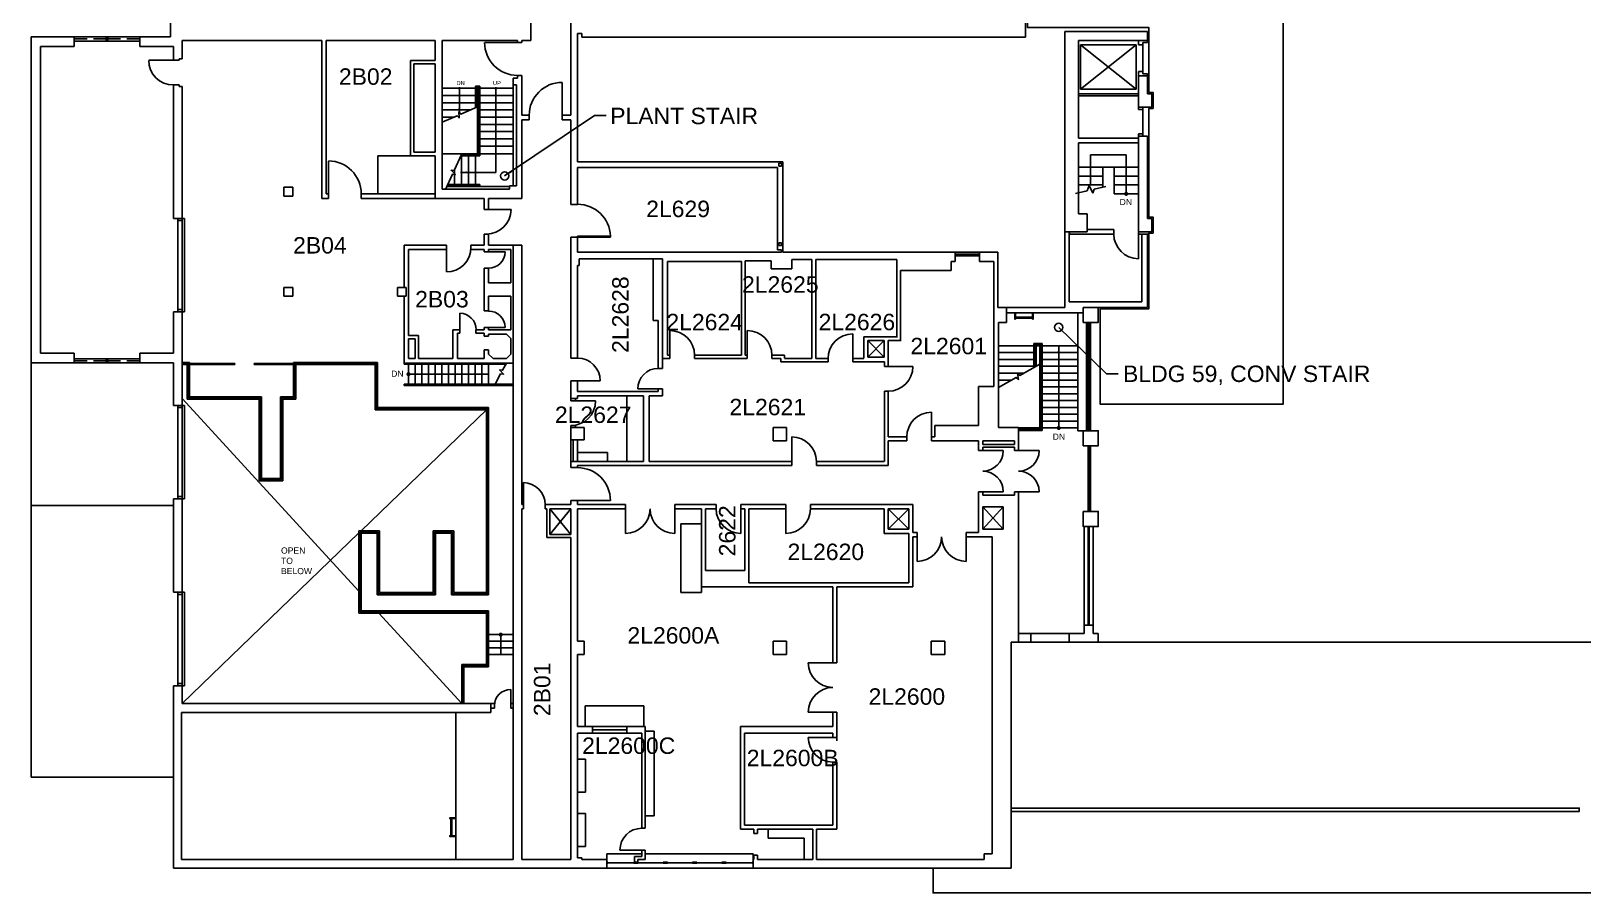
# Model space of a CAD drawing. Header units: inches. Extents: x 338 to 7662, y 1527 to 4766.
# Drawn here: x 338 to 2605, y 1527 to 2786 of the extents above; entities that cross this region are included whole.
import ezdxf

# ---------------------------------------------------------------- set-up
doc = ezdxf.new("R2010")
doc.units = ezdxf.units.IN
doc.header["$LTSCALE"] = 150
doc.header["$MEASUREMENT"] = 0
doc.linetypes.add('DASHED2', pattern=[0.375, 0.25, -0.125])
doc.layers.get('0').update_dxf_attribs({"linetype": 'CONTINUOUS'})
for name, color, linetype in [('A-ANNO-TEXT', 4, 'CONTINUOUS'), ('A-ANNO-TEXT-STAIR', 4, 'CONTINUOUS'), ('A-ANNO-TX192', 4, 'CONTINUOUS'), ('A-COLS', 5, 'CONTINUOUS'), ('A-DOOR', 2, 'CONTINUOUS'), ('A-FLOR-CASE', 3, 'CONTINUOUS'), ('A-FLOR-EVTR', 2, 'CONTINUOUS'), ('A-FLOR-HRAL', 1, 'CONTINUOUS'), ('A-FLOR-STRS', 2, 'CONTINUOUS'), ('A-GLAZ', 2, 'CONTINUOUS'), ('A-GLAZ-SILL', 1, 'CONTINUOUS'), ('A-GLAZ-VENT', 2, 'DASHED2'), ('A-ROOF-LEVL-MED', 2, 'CONTINUOUS'), ('A-ROOF-LEVL-THICK', 3, 'CONTINUOUS'), ('A-SHFT', 1, 'CONTINUOUS'), ('A-WALL-FULL', 6, 'CONTINUOUS'), ('A-WALL-PRHT', 3, 'CONTINUOUS')]:
    doc.layers.add(name, color=color, linetype=linetype)
doc.styles.add('ARIAL', font='arial.ttf')
doc.styles.get("Standard").update_dxf_attribs({"font": 'simplex'})
doc.dimstyles.new('DIM-96', dxfattribs={"dimscale": 96, "dimtxt": 0.18, "dimasz": 0.09375, "dimexe": 0.18, "dimexo": 0.0625, "dimgap": 0.09, "dimtad": 0, "dimtih": 1, "dimtoh": 1, "dimdec": 4, "dimzin": 0, "dimdsep": 46, "dimlunit": 4, "dimtxsty": 'Standard', "dimblk": 'ARCHTICK', "dimcen": 0.09, "dimadec": 0, "dimazin": 0, "dimtfac": 1, "dimtdec": 4, "dimtofl": 0, "dimtmove": 2, "dimatfit": 3, "dimfxl": 0, "dimtolj": 1, "dimtzin": 0, "dimarcsym": 0})
doc.dimstyles.new('DIM1-4', dxfattribs={"dimscale": 48, "dimtxt": 0.09375, "dimasz": 0.125, "dimexe": 0.125, "dimexo": 0.09375, "dimgap": 0, "dimtad": 1, "dimdec": 6, "dimzin": 7, "dimdsep": 46, "dimlunit": 4, "dimtxsty": 'Standard', "dimsah": 1, "dimcen": 2.25, "dimdle": 1.5, "dimadec": 0, "dimazin": 0, "dimtfac": 1, "dimtdec": 6, "dimtix": 1, "dimtofl": 0, "dimtmove": 2, "dimatfit": 3, "dimfxl": 0, "dimtolj": 1, "dimtzin": 3, "dimarcsym": 0})

# ---------------------------------------------------------------- blocks, each defined once
blk = doc.blocks.new('RDOOR', base_point=(6216, 3180))
blk.add_line((6216, 3180), (6216, 3192))
blk.add_arc((6216, 3180), 12, 90, 180)
blk = doc.blocks.new('LDOOR', base_point=(5988, 1992))
blk.add_line((5988, 1992), (5988, 2004))
blk.add_arc((5988, 1992), 12, 0, 90)
blk = doc.blocks.new('dr-36')
blk.add_line((0, 0), (0, 36.1))
blk.add_arc((-0.1, 0), 36.1, 0.0689, 89.8337)
blk = doc.blocks.new('dr-48')
blk.add_line((0, 0), (0, 48))
blk.add_arc((-0.1, 0), 48.1, 0.0423, 89.9052)
blk = doc.blocks.new('_ArchTick')
at = {"color": 0, "linetype": 'ByBlock', "const_width": 0.15}
blk.add_lwpolyline([(-0.5, -0.5), (0.5, 0.5)], dxfattribs=at)
blk = doc.blocks.new('dr-32')
blk.add_line((0, 0), (0, 32.1))
blk.add_arc((-0.1, 0), 32.1, 0.0689, 89.8337)
blk = doc.blocks.new('dr-30')
blk.add_line((0, 0), (0, 30.1))
blk.add_arc((-0.1, 0), 30.1, 0.0689, 89.8337)

msp = doc.modelspace()

# ---------------------------------------------------------------- linework, layer by layer
at = {"layer": 'A-ANNO-TEXT'}
for p, q in [((558.5, 2249.1), (816.5, 1967.5)), ((1002.8, 2232.5), (819.7, 2055.7)), ((816.5, 2052.6), (558.5, 1803.5)), ((845.6, 1935.7), (966.8, 1803.5))]:
    msp.add_line(p, q, dxfattribs=at)
for points, const_width in [([(964.4, 2702, -1), (962.4, 2702, -1)], 2), ([(1015.6, 2702, 1), (1017.6, 2702, 1)], 2), ([(1936.1, 2547.8, 1), (1939.1, 2547.8, 1)], 3), ([(887.5, 2284.5, 1), (890.5, 2284.5, 1)], 3), ([(1837.5, 2206, 1), (1840.5, 2206, 1)], 3), ([(1022.3, 1904.2, 1), (1025.3, 1904.2, 1)], 3)]:
    msp.add_lwpolyline(points, format="xyb", close=True, dxfattribs=dict(at, const_width=const_width))
msp.add_lwpolyline([(938, 2652.4), (959.9, 2661.8), (962.9, 2658.6), (962.4, 2667.4), (965.4, 2664.2), (990, 2674.9)], dxfattribs=at)
at = {"layer": 'A-ANNO-TEXT', "linetype": 'Continuous'}
msp.add_lwpolyline([(1015.8, 2270), (1023.6, 2284.9), (1028, 2284.3), (1022.1, 2290.8), (1026.4, 2290.2), (1032, 2300.7)], dxfattribs=at)
at = {"layer": 'A-COLS'}
for p, q in [((707, 2557.5), (707, 2544.5)), ((720, 2557.5), (707, 2557.5)), ((707, 2544.5), (720, 2544.5)), ((720, 2544.5), (720, 2557.5)), ((720, 2411.2), (707, 2411.2)), ((707, 2411.2), (707, 2398.2)), ((720, 2398.2), (720, 2411.2)), ((872.8, 2411.2), (872.8, 2398.2)), ((885.8, 2411.2), (872.8, 2411.2)), ((885.8, 2398.2), (885.8, 2411.2)), ((707, 2398.2), (720, 2398.2)), ((872.8, 2398.2), (885.8, 2398.2)), ((1422, 2206.5), (1441.5, 2206.5)), ((1422, 2187), (1422, 2206.5)), ((1441.5, 2206.5), (1441.5, 2187)), ((1441.5, 2187), (1422, 2187)), ((1422, 1894.5), (1422, 1875)), ((1441.5, 1894.5), (1422, 1894.5)), ((1441.5, 1875), (1441.5, 1894.5)), ((1652.8, 1894.5), (1672.5, 1894.5)), ((1652.8, 1875), (1652.8, 1894.5)), ((1672.5, 1875), (1672.5, 1894.5)), ((1422, 1875), (1441.5, 1875)), ((1652.8, 1875), (1672.5, 1875))]:
    msp.add_line(p, q, dxfattribs=at)
for points in [[(1874.8, 2382), (1896.8, 2382), (1896.8, 2360), (1874.8, 2360)], [(1874.8, 2202), (1896.8, 2202), (1896.8, 2180), (1874.8, 2180)]]:
    msp.add_lwpolyline(points, close=True, dxfattribs=at)
at = {"layer": 'A-DOOR'}
for p, q in [((1136, 2486.2), (1184, 2486.2)), ((1136, 2484.5), (1136, 2486.2)), ((1136, 2484.5), (1184, 2484.5)), ((1184, 2484.5), (1184, 2486.2)), ((1006, 2463.2), (1030, 2463.2)), ((963.8, 2349.5), (963.8, 2373.5)), ((1006, 2352.7), (1030, 2352.7)), ((1038.5, 1800.2), (1038.5, 1824.2))]:
    msp.add_line(p, q, dxfattribs=at)
msp.add_arc((1136, 2484.5), 48.1, 2.0865, 90, dxfattribs=at)
at = {"layer": 'A-DOOR', "extrusion": (0, 0, -1)}
for centre, major_axis, start_param, end_param in [((1006, 2463.2), (17, 17), 0.785398, 2.356194), ((963.8, 2349.5), (-17, 17), 0.785398, 2.356194), ((1006, 2352.7), (17, 17), 5.497787, 7.068583), ((1038.5, 1800.2), (-17, 17), 5.497787, 7.068583)]:
    msp.add_ellipse(centre, major_axis=major_axis, ratio=1, start_param=start_param, end_param=end_param, dxfattribs=at)
at = {"layer": 'A-FLOR-CASE'}
for p, q in [((1208, 2157), (1208, 2253)), ((1136, 2170), (1180, 2170)), ((1180, 2157), (1180, 2170)), ((1287, 2066), (1317, 2066)), ((1287, 1965.5), (1287, 2066)), ((1317, 1974), (1317, 1965.5)), ((1287, 1965.5), (1317, 1965.5)), ((1147.3, 1800), (1232.8, 1800)), ((1147.3, 1770), (1147.3, 1800)), ((1232.8, 1770), (1232.8, 1800)), ((1235, 1763), (1248, 1763)), ((1248, 1639.5), (1248, 1763)), ((1136, 1722.2), (1147.5, 1722.2)), ((1147.5, 1674.2), (1147.5, 1722.2)), ((1136, 1674.2), (1147.5, 1674.2)), ((1136, 1642.8), (1147.5, 1642.8)), ((1147.5, 1594.8), (1147.5, 1642.8)), ((1235, 1639.5), (1248, 1639.5)), ((1414.7, 1607), (1414.7, 1620)), ((1136, 1594.8), (1147.5, 1594.8)), ((1414.7, 1607), (1466.9, 1607)), ((1466.9, 1576), (1466.9, 1607))]:
    msp.add_line(p, q, dxfattribs=at)
at = {"layer": 'A-FLOR-EVTR'}
for p, q in [((1952.2, 2765.5), (1871, 2765.5)), ((1871, 2765.5), (1871, 2700.5)), ((1871, 2765.5), (1952.2, 2700.5)), ((1952.2, 2765.5), (1871, 2700.5)), ((1952.2, 2700.5), (1952.2, 2765.5)), ((1871, 2700.5), (1952.2, 2700.5))]:
    msp.add_line(p, q, dxfattribs=at)
at = {"layer": 'A-FLOR-HRAL'}
for p, q in [((987, 2673.6), (987, 2705)), ((987, 2705), (993, 2705)), ((988.5, 2674.2), (988.5, 2703.5)), ((988.5, 2703.5), (991.5, 2703.5)), ((991.5, 2605), (991.5, 2703.5)), ((993, 2603.5), (993, 2705)), ((965.4, 2603.5), (993, 2603.5)), ((966.1, 2605), (991.5, 2605)), ((945.7, 2560), (991.5, 2560)), ((946.4, 2561.5), (993, 2561.5)), ((991.5, 2558.5), (991.5, 2560)), ((993, 2558.5), (993, 2561.5)), ((1882, 2360), (1882, 2202)), ((1883.5, 2360), (1883.5, 2202)), ((1802.5, 2329.5), (1802.5, 2293.9)), ((1802.5, 2329.5), (1815, 2329.5)), ((1804, 2328), (1804, 2294.8)), ((1804, 2328), (1813.5, 2328)), ((1813.5, 2328), (1813.5, 2204)), ((1815, 2329.5), (1815, 2202.5)), ((635.5, 2300.2), (558.5, 2300.2)), ((565.8, 2298.5), (558.5, 2298.5)), ((565.8, 2248.2), (565.8, 2298.5)), ((567.5, 2250), (567.5, 2298.5)), ((635.5, 2298.5), (567.5, 2298.5)), ((635.5, 2298.5), (635.5, 2300.2)), ((663.5, 2298.5), (663.5, 2300.2)), ((842, 2300.2), (663.5, 2300.2)), ((722.5, 2298.5), (663.5, 2298.5)), ((722.5, 2250), (722.5, 2298.5)), ((840.3, 2298.5), (724.3, 2298.5)), ((724.3, 2248.2), (724.3, 2298.5)), ((840.3, 2298.5), (840.3, 2232.5)), ((842, 2300.2), (842, 2234.2)), ((882.5, 2300.7), (882.5, 2299)), ((882.5, 2299), (1031.1, 2299)), ((1041.8, 2270), (882.5, 2270)), ((882.5, 2270), (882.5, 2268.2)), ((882.5, 2268.2), (1041.8, 2268.2)), ((565.8, 2248.2), (670.8, 2248.2)), ((567.5, 2250), (672.5, 2250)), ((670.8, 2128.8), (670.8, 2248.2)), ((672.5, 2130.5), (672.5, 2250)), ((703.5, 2130.5), (703.5, 2250)), ((703.5, 2250), (722.5, 2250)), ((705.3, 2128.8), (705.3, 2248.2)), ((705.3, 2248.2), (724.3, 2248.2)), ((840.3, 2232.5), (1002.8, 2232.5)), ((842, 2234.2), (1004.5, 2234.2)), ((1002.8, 2232.5), (1002.8, 1965.8)), ((1004.5, 2234.2), (1004.5, 1964)), ((1813.5, 2204), (1780.3, 2204)), ((1815, 2202.5), (1780.3, 2202.5)), ((1882, 2180), (1882, 2084)), ((1883.5, 2180), (1883.5, 2084)), ((670.8, 2128.8), (705.3, 2128.8)), ((672.5, 2130.5), (703.5, 2130.5)), ((816.5, 2055.7), (846.5, 2055.7)), ((816.5, 2055.7), (816.5, 1935.7)), ((818.3, 2054), (844.8, 2054)), ((818.3, 2054), (818.3, 1937.5)), ((844.8, 2054), (844.8, 1964)), ((846.5, 2055.7), (846.5, 1965.8)), ((925, 2055.7), (925, 1965.8)), ((925, 2055.7), (955, 2055.7)), ((926.8, 2054), (926.8, 1964)), ((926.8, 2054), (953.3, 2054)), ((953.3, 2054), (953.3, 1964)), ((955, 2055.7), (955, 1965.8)), ((1882, 1918), (1882, 2062)), ((1883.5, 1918), (1883.5, 2062)), ((844.8, 1964), (926.8, 1964)), ((846.5, 1965.8), (925, 1965.8)), ((953.3, 1964), (1004.5, 1964)), ((955, 1965.8), (1002.8, 1965.8)), ((816.5, 1935.7), (1002.8, 1935.7)), ((818.3, 1937.5), (1004.5, 1937.5)), ((1002.8, 1935.7), (1002.8, 1860.5)), ((1004.5, 1937.5), (1004.5, 1858.8)), ((1854.5, 1906), (1798.5, 1906)), ((1854.5, 1893), (1798.5, 1893)), ((966.8, 1860.5), (966.8, 1803.5)), ((966.8, 1860.5), (1002.8, 1860.5)), ((968.5, 1858.8), (968.5, 1803.5)), ((968.5, 1858.8), (1004.5, 1858.8))]:
    msp.add_line(p, q, dxfattribs=at)
msp.add_lwpolyline([(1750.8, 2265.3), (1777, 2279.8), (1780.3, 2276.9), (1778.9, 2285.6), (1782.2, 2282.7), (1811.5, 2298.9)], dxfattribs=at)
at = {"layer": 'A-FLOR-STRS'}
for p, q in [((1962, 2723.2), (1962, 2768.8)), ((987, 2702), (938.3, 2702)), ((990, 2702), (988.5, 2702)), ((990, 2702), (991.5, 2702)), ((993, 2702), (1041.8, 2702)), ((987, 2691.4), (938.3, 2691.4)), ((987, 2680.9), (938.3, 2680.9)), ((990, 2691.4), (991.5, 2691.4)), ((990, 2680.9), (991.5, 2680.9)), ((993, 2691.4), (1041.8, 2691.4)), ((993, 2680.9), (1041.8, 2680.9)), ((979.5, 2670.3), (938.3, 2670.3)), ((955.2, 2659.8), (938.3, 2659.8)), ((990, 2670.3), (991.5, 2670.3)), ((990, 2659.8), (991.5, 2659.8)), ((993, 2670.3), (1041.8, 2670.3)), ((993, 2659.8), (1041.8, 2659.8)), ((1962, 2632.2), (1962, 2674.5)), ((990, 2649.2), (991.5, 2649.2)), ((990, 2638.7), (991.5, 2638.7)), ((993, 2649.2), (1041.8, 2649.2)), ((993, 2638.7), (1041.8, 2638.7)), ((990, 2628.1), (991.5, 2628.1)), ((990, 2617.6), (991.5, 2617.6)), ((993, 2628.1), (1041.8, 2628.1)), ((993, 2617.6), (1041.8, 2617.6)), ((844, 2547.8), (844, 2603.5)), ((891.8, 2603.5), (844, 2603.5)), ((966.3, 2605), (966.3, 2605.4)), ((966.3, 2561.5), (966.3, 2603.5)), ((976.5, 2605), (976.5, 2606.5)), ((976.5, 2561.5), (976.5, 2603.5)), ((986.8, 2605), (986.8, 2606.5)), ((986.8, 2561.5), (986.8, 2603.5)), ((990, 2606.5), (991.5, 2606.5)), ((993, 2606.5), (1041.8, 2606.5)), ((1955.5, 2586.8), (1867.8, 2586.8)), ((1903.5, 2586.8), (1903.5, 2557.7)), ((1919.8, 2547.8), (1919.8, 2586.8)), ((956, 2577.7), (956, 2582.7)), ((956, 2561.5), (956, 2576.3)), ((1867.8, 2573.8), (1903.5, 2573.8)), ((1919.8, 2573.8), (1955.5, 2573.8)), ((945.8, 2558.5), (945.8, 2560)), ((956, 2558.5), (956, 2560)), ((966.3, 2558.5), (966.3, 2560)), ((976.5, 2558.5), (976.5, 2560)), ((986.8, 2558.5), (986.8, 2560)), ((1863.7, 2548.3), (1880.4, 2552.3)), ((1903.5, 2560.8), (1867.8, 2560.8)), ((1880.4, 2552.3), (1883.5, 2560.1)), ((1883.5, 2560.1), (1888.7, 2548.9)), ((1888.7, 2548.9), (1890.7, 2554.7)), ((1890.7, 2554.7), (1908, 2558.7)), ((1955.5, 2560.8), (1919.8, 2560.8)), ((1919.8, 2547.8), (1955.5, 2547.8)), ((1866.8, 2374), (1866.8, 2202)), ((1802.5, 2326), (1750.8, 2326)), ((1802.5, 2316), (1750.8, 2316)), ((1806.2, 2326), (1804, 2326)), ((1806.2, 2316), (1804, 2316)), ((1811.2, 2326), (1813.5, 2326)), ((1811.2, 2316), (1813.5, 2316)), ((1815, 2326), (1866.8, 2326)), ((1815, 2316), (1866.8, 2316)), ((569, 2301.5), (558.5, 2301.5)), ((569, 2300.2), (569, 2301.5)), ((569, 2251.5), (569, 2298.5)), ((843.5, 2301.5), (721, 2301.5)), ((721, 2300.2), (721, 2301.5)), ((721, 2251.5), (721, 2298.5)), ((843.5, 2301.5), (843.5, 2235.7)), ((889, 2299), (889, 2270)), ((898.8, 2299), (898.8, 2270)), ((908.5, 2299), (908.5, 2270)), ((918.3, 2299), (918.3, 2270)), ((928, 2299), (928, 2270)), ((937.8, 2299), (937.8, 2270)), ((947.5, 2299), (947.5, 2270)), ((957.3, 2299), (957.3, 2270)), ((967, 2299), (967, 2270)), ((976.8, 2299), (976.8, 2270)), ((986.5, 2299), (986.5, 2270)), ((996.3, 2299), (996.3, 2270)), ((1006, 2299), (1006, 2270)), ((1802.5, 2306), (1750.8, 2306)), ((1802.5, 2296), (1750.8, 2296)), ((1806.2, 2306), (1804, 2306)), ((1806.2, 2296), (1804, 2296)), ((1811.2, 2306), (1813.5, 2306)), ((1811.5, 2298.9), (1811.5, 2206)), ((1811.5, 2296), (1813.5, 2296)), ((1815, 2306), (1866.8, 2306)), ((1815, 2296), (1866.8, 2296)), ((1788.2, 2286), (1750.8, 2286)), ((1770.1, 2276), (1750.8, 2276)), ((1811.5, 2286), (1813.5, 2286)), ((1811.5, 2276), (1813.5, 2276)), ((1815, 2286), (1866.8, 2286)), ((1815, 2276), (1866.8, 2276)), ((569, 2251.5), (674, 2251.5)), ((674, 2132), (674, 2251.5)), ((702, 2132), (702, 2251.5)), ((702, 2251.5), (721, 2251.5)), ((1752.1, 2266), (1750.8, 2266)), ((1811.5, 2266), (1813.5, 2266)), ((1811.5, 2256), (1813.5, 2256)), ((1811.5, 2246), (1813.5, 2246)), ((1815, 2266), (1866.8, 2266)), ((1815, 2256), (1866.8, 2256)), ((1815, 2246), (1866.8, 2246)), ((843.5, 2235.7), (1006, 2235.7)), ((1006, 2235.7), (1006, 1962.5)), ((1811.5, 2236), (1813.5, 2236)), ((1811.5, 2226), (1813.5, 2226)), ((1815, 2236), (1866.8, 2236)), ((1815, 2226), (1866.8, 2226)), ((1811.5, 2206), (1780.3, 2206)), ((1811.5, 2216), (1813.5, 2216)), ((1811.5, 2206), (1813.5, 2206)), ((1815, 2216), (1866.8, 2216)), ((1815, 2206), (1866.8, 2206)), ((1874.8, 2202), (1866.8, 2202)), ((1885.7, 2180), (1885.7, 2084)), ((674, 2132), (702, 2132)), ((819.8, 2052.5), (819.8, 1939)), ((819.8, 2052.5), (843.3, 2052.5)), ((843.3, 2052.5), (843.3, 1962.5)), ((928.3, 2052.5), (928.3, 1962.5)), ((928.3, 2052.5), (951.8, 2052.5)), ((951.8, 2052.5), (951.8, 1962.5)), ((843.3, 1962.5), (928.3, 1962.5)), ((951.8, 1962.5), (1006, 1962.5)), ((819.8, 1939), (1006, 1939)), ((1006, 1939), (1006, 1857.2)), ((1041.8, 1904.2), (1006, 1904.2)), ((1006, 1894.5), (1041.8, 1894.5)), ((1041.8, 1884.8), (1006, 1884.8)), ((1006, 1875), (1041.8, 1875)), ((970, 1857.2), (1006, 1857.2)), ((970, 1857.2), (970, 1803.5)), ((958.3, 1576), (958.3, 1790.5))]:
    msp.add_line(p, q, dxfattribs=at)
at = {"layer": 'A-FLOR-STRS', "linetype": 'Continuous'}
msp.add_lwpolyline([(966.8, 2606.5), (955.7, 2582), (951.3, 2582.3), (957.6, 2576.2), (953.2, 2576.5), (943.1, 2554.3)], dxfattribs=at)
at = {"layer": 'A-FLOR-STRS'}
for points in [[(1800.8, 2366.5), (1775.8, 2366.5), (1775.8, 2365), (1774.8, 2365), (1774.8, 2374), (1775.8, 2374), (1775.8, 2368), (1800.8, 2368), (1800.8, 2374), (1801.8, 2374), (1801.8, 2365), (1800.8, 2365)], [(952.3, 1635.5), (952.3, 1610.5), (958.3, 1610.5), (958.3, 1609.5), (949.3, 1609.5), (949.3, 1610.5), (950.8, 1610.5), (950.8, 1635.5), (949.3, 1635.5), (949.3, 1636.5), (958.3, 1636.5), (958.3, 1635.5)]]:
    msp.add_lwpolyline(points, close=True, dxfattribs=at)
at = {"layer": 'A-GLAZ'}
for p, q in [((1723.5, 2460), (1687.5, 2460)), ((1129.5, 2157), (1129.5, 2188.5)), ((1158, 1765.1), (1208, 1765.1)), ((1180.2, 1571), (1218.5, 1571)), ((1224.5, 1571), (1261.3, 1571)), ((1267.3, 1571), (1304.1, 1571)), ((1310.1, 1571), (1346.9, 1571)), ((1352.9, 1571), (1391.2, 1571))]:
    msp.add_line(p, q, dxfattribs=at)
for points in [[(1178.7, 1571.8), (1180.2, 1571.8), (1180.2, 1570.3), (1178.7, 1570.3)], [(1218.5, 1571.8), (1224.5, 1571.8), (1224.5, 1570.3), (1218.5, 1570.3)], [(1261.3, 1571.8), (1267.3, 1571.8), (1267.3, 1570.3), (1261.3, 1570.3)], [(1304.1, 1571.8), (1310.1, 1571.8), (1310.1, 1570.3), (1304.1, 1570.3)], [(1346.9, 1571.8), (1352.9, 1571.8), (1352.9, 1570.3), (1346.9, 1570.3)], [(1392.7, 1571.8), (1391.2, 1571.8), (1391.2, 1570.3), (1392.7, 1570.3)]]:
    msp.add_lwpolyline(points, close=True, dxfattribs=at)
at = {"layer": 'A-GLAZ-SILL'}
for p, q in [((496.5, 2777), (400.5, 2777)), ((496.5, 2771), (400.5, 2771)), ((552, 2508.8), (552, 2512)), ((552, 2508.8), (558.5, 2508.8)), ((552, 2378.8), (552, 2508.8)), ((558.5, 2512), (561.8, 2512)), ((558.5, 2512), (558.5, 2508.8)), ((558.5, 2508.8), (558.5, 2378.8)), ((561.8, 2375.5), (561.8, 2512)), ((1687.5, 2462.5), (1723.5, 2462.5)), ((1687.5, 2457.5), (1723.5, 2457.5)), ((552, 2378.8), (558.5, 2378.8)), ((552, 2375.5), (552, 2378.8)), ((558.5, 2378.8), (558.5, 2375.5)), ((558.5, 2375.5), (561.8, 2375.5)), ((496.5, 2307), (400.5, 2307)), ((496.5, 2301), (400.5, 2301)), ((552, 2235.7), (552, 2239)), ((552, 2105.8), (552, 2235.7)), ((552, 2235.7), (558.5, 2235.7)), ((558.5, 2239), (561.8, 2239)), ((558.5, 2235.7), (558.5, 2239)), ((558.5, 2235.7), (558.5, 2105.8)), ((561.8, 2102.5), (561.8, 2239)), ((1126.3, 2157), (1126.3, 2188.5)), ((1136, 2157), (1136, 2188.5)), ((552, 2105.8), (558.5, 2105.8)), ((552, 2105.8), (552, 2102.5)), ((558.5, 2105.8), (558.5, 2102.5)), ((558.5, 2102.5), (561.8, 2102.5)), ((552, 1962.8), (552, 1966)), ((552, 1832.8), (552, 1962.8)), ((552, 1962.8), (558.5, 1962.8)), ((558.5, 1966), (561.8, 1966)), ((558.5, 1962.8), (558.5, 1966)), ((558.5, 1962.8), (558.5, 1832.8)), ((561.8, 1829.5), (561.8, 1966)), ((552, 1832.8), (558.5, 1832.8)), ((552, 1832.8), (552, 1829.5)), ((558.5, 1832.8), (558.5, 1829.5)), ((558.5, 1829.5), (561.8, 1829.5)), ((1158, 1770), (1208, 1770)), ((1158, 1760.2), (1208, 1760.2)), ((1230, 1584), (1178.7, 1584)), ((1178.7, 1576), (1178.7, 1584)), ((1392.7, 1584), (1235, 1584)), ((1392.7, 1576), (1392.7, 1584)), ((1178.7, 1563), (1216.7, 1563)), ((1178.7, 1563), (1392.7, 1563)), ((1222.7, 1563), (1260.7, 1563)), ((1266.7, 1563), (1304.7, 1563)), ((1310.7, 1563), (1348.7, 1563)), ((1354.7, 1563), (1392.7, 1563))]:
    msp.add_line(p, q, dxfattribs=at)
for points in [[(447.5, 2776), (449.5, 2776), (449.5, 2772), (447.5, 2772), (447.5, 2776)], [(447.5, 2302), (449.5, 2302), (449.5, 2306), (447.5, 2306), (447.5, 2302)]]:
    msp.add_lwpolyline(points, dxfattribs=at)
at = {"layer": 'A-GLAZ-VENT', "ltscale": 0.5}
for p, q in [((447.5, 2774), (400.5, 2774)), ((449.5, 2774), (496.5, 2774)), ((447.5, 2304), (400.5, 2304)), ((449.5, 2304), (496.5, 2304))]:
    msp.add_line(p, q, dxfattribs=at)
at = {"layer": 'A-ROOF-LEVL-MED'}
msp.add_lwpolyline([(1769.5, 1646), (2599.5, 1646), (2599.5, 1651), (1769.5, 1651)], dxfattribs=at)
at = {"layer": 'A-ROOF-LEVL-THICK'}
for p, q in [((337.5, 2301), (337.5, 2092.7)), ((337.5, 2092.7), (545.5, 2092.7)), ((337.5, 2092.7), (337.5, 1696.2)), ((337.5, 1696.2), (545.5, 1696.2))]:
    msp.add_line(p, q, dxfattribs=at)
for points in [[(1970.7, 3017), (1970.7, 2905.5), (1793.5, 2905.5), (1793.5, 2790.5), (1970.7, 2790.5), (1970.7, 2696), (1977, 2696), (1977, 2672.5), (1970.7, 2672.5), (1970.7, 2514), (1977, 2514), (1977, 2490.5), (1970.7, 2490.5), (1970.7, 2380), (1899.8, 2380), (1899.8, 2240.5), (2166.8, 2240.5), (2166.8, 3017), (1970.7, 3017)], [(1655.5, 1563), (1655.5, 1527), (2775.5, 1527), (2775.5, 1806), (2767.5, 1806), (2767.5, 1893), (1896.8, 1893)]]:
    msp.add_lwpolyline(points, dxfattribs=at)
at = {"layer": 'A-SHFT'}
for p, q in [((1590, 2088), (1620, 2058)), ((1590, 2058), (1620, 2088)), ((1728, 2091), (1758, 2058)), ((1758, 2091), (1728, 2058))]:
    msp.add_line(p, q, dxfattribs=at)
at = {"layer": 'A-WALL-FULL'}
for p, q in [((1790.5, 2776.5), (1790.5, 3028.8)), ((541.5, 2785), (541.5, 2827.5)), ((1067.5, 2803.3), (1067.5, 2772)), ((1126.3, 2662.5), (1126.3, 2803.5)), ((337.5, 2777), (337.5, 2301)), ((400.5, 2777), (337.5, 2777)), ((400.5, 2763), (400.5, 2777)), ((541.5, 2777), (496.5, 2777)), ((496.5, 2763), (496.5, 2777)), ((541.5, 2785), (541.5, 2777)), ((558.5, 2772), (762.3, 2772)), ((558.5, 2744.8), (558.5, 2772)), ((762.3, 2772), (762.3, 2541.2)), ((768.8, 2547.8), (768.8, 2772)), ((768.8, 2772), (928, 2772)), ((928, 2772), (928, 2742.5)), ((938.3, 2772), (1048.3, 2772)), ((938.3, 2772), (938.3, 2554.5)), ((1048.3, 2768.8), (1048.3, 2772)), ((1054.8, 2768.8), (1048.3, 2768.8)), ((1054.8, 2772), (1054.8, 2768.8)), ((1054.8, 2772), (1067.5, 2772)), ((1136, 2781.8), (1142.5, 2781.8)), ((1136, 2594.5), (1136, 2781.8)), ((1142.5, 2781.8), (1142.5, 2776.5)), ((1790.5, 2776.5), (1142.5, 2776.5)), ((1968.5, 2785), (1848.2, 2785)), ((1848.2, 2492.5), (1848.2, 2785)), ((1968.5, 2772), (1867.8, 2772)), ((1867.8, 2772), (1867.8, 2629)), ((1955.5, 2765.5), (1955.5, 2772)), ((1968.5, 2768.8), (1962, 2768.8)), ((1968.5, 2768.8), (1968.5, 2785)), ((351.5, 2315), (351.5, 2763)), ((400.5, 2763), (351.5, 2763)), ((545.5, 2763), (496.5, 2763)), ((545.5, 2742.8), (545.5, 2763)), ((554, 2744.8), (558.5, 2744.8)), ((554, 2742.8), (554, 2744.8)), ((1962, 2765.5), (1955.5, 2765.5)), ((545.5, 2742.8), (554, 2742.8)), ((891.8, 2603.5), (891.8, 2742.5)), ((891.8, 2742.5), (928, 2742.5)), ((896.8, 2608.5), (896.8, 2737.5)), ((896.8, 2737.5), (928, 2737.5)), ((928, 2737.5), (928, 2608.5)), ((1962, 2726.5), (1955.5, 2726.5)), ((1955.5, 2671.2), (1955.5, 2726.5)), ((1968.5, 2723.2), (1962, 2723.2)), ((1968.5, 2694), (1968.5, 2723.2)), ((545.5, 2512), (545.5, 2706.8)), ((545.5, 2706.8), (554, 2706.8)), ((554, 2704.8), (554, 2706.8)), ((554, 2704.8), (558.5, 2704.8)), ((558.5, 2512), (558.5, 2704.8)), ((990, 2606.5), (990, 2702)), ((1041.8, 2716.8), (1048.3, 2716.8)), ((1041.8, 2706.8), (1041.8, 2716.8)), ((1041.8, 2706.8), (1046.8, 2706.8)), ((1046.8, 2559.5), (1046.8, 2706.8)), ((1048.3, 2720.8), (1048.3, 2716.8)), ((1048.3, 2720.8), (1054.8, 2720.8)), ((1054.8, 2662.5), (1054.8, 2720.8)), ((1968.5, 2720), (1955.5, 2720)), ((1955.5, 2694), (1867.8, 2694)), ((1867.8, 2690.8), (1955.5, 2690.8)), ((1975, 2694), (1968.5, 2694)), ((1975, 2674.5), (1975, 2694)), ((1054.8, 2662.5), (1065.3, 2662.5)), ((1054.8, 2541.2), (1054.8, 2656)), ((1065.3, 2656), (1054.8, 2656)), ((1065.3, 2662.5), (1065.3, 2656)), ((1113.3, 2656), (1113.3, 2662.5)), ((1113.3, 2662.5), (1126.3, 2662.5)), ((1126.3, 2656), (1113.3, 2656)), ((1126.3, 2532.5), (1126.3, 2656)), ((1955.5, 2674.5), (1975, 2674.5)), ((1955.5, 2671.2), (1962, 2671.2)), ((1955.5, 2492.5), (1955.5, 2635.5)), ((1955.5, 2635.5), (1962, 2635.5)), ((1955.5, 2632.2), (1968.5, 2632.2)), ((1968.5, 2512), (1968.5, 2632.2)), ((896.8, 2608.5), (928, 2608.5)), ((1867.8, 2629), (1955.5, 2629)), ((1955.5, 2622.5), (1867.8, 2622.5)), ((1867.8, 2622.5), (1867.8, 2518.5)), ((891.8, 2603.5), (928, 2603.5)), ((928, 2603.5), (928, 2541.2)), ((938.3, 2606.5), (990, 2606.5)), ((1436, 2594.5), (1136, 2594.5)), ((1136, 2532.5), (1136, 2586.5)), ((1136, 2586.5), (1428, 2586.5)), ((1428, 2586.5), (1428, 2466.1)), ((1430, 2592.5), (1430, 2588.5)), ((1430, 2592.5), (1434, 2592.5)), ((1430, 2588.5), (1434, 2588.5)), ((1434, 2592.5), (1434, 2588.5)), ((1436, 2462.5), (1436, 2594.5)), ((762.3, 2541.2), (772, 2541.2)), ((772, 2547.8), (768.8, 2547.8)), ((772, 2541.2), (772, 2547.8)), ((820, 2541.2), (820, 2547.8)), ((820, 2547.8), (928, 2547.8)), ((820, 2541.2), (999.5, 2541.2)), ((938.3, 2554.5), (1036.8, 2554.5)), ((999.5, 2541.2), (999.5, 2525)), ((1006, 2525), (1006, 2541.2)), ((1006, 2541.2), (1054.8, 2541.2)), ((1036.8, 2559.5), (1046.8, 2559.5)), ((1036.8, 2554.5), (1036.8, 2559.5)), ((999.5, 2525), (1006, 2525)), ((1126.3, 2532.5), (1136, 2532.5)), ((1880.8, 2518.5), (1867.8, 2518.5)), ((1880.8, 2492.5), (1880.8, 2518.5)), ((545.5, 2512), (558.5, 2512)), ((1919.5, 2495.8), (1880.8, 2495.8)), ((1919.5, 2489.2), (1919.5, 2495.8)), ((1955.5, 2489.2), (1955.5, 2495.8)), ((1975, 2512), (1968.5, 2512)), ((1975, 2492.5), (1975, 2512)), ((944.3, 2473), (882.5, 2473)), ((882.5, 2473), (882.5, 2411.2)), ((944.3, 2473), (944.3, 2466.5)), ((999.5, 2473), (980, 2473)), ((980, 2473), (980, 2466.5)), ((1006, 2489.2), (999.5, 2489.2)), ((999.5, 2489.2), (999.5, 2473)), ((1006, 2473), (1006, 2489.2)), ((1006, 2473), (1054.8, 2473)), ((1041.8, 1576), (1041.8, 2473)), ((1054.8, 2094), (1054.8, 2473)), ((1126.3, 2308), (1126.3, 2484.5)), ((1126.3, 2484.5), (1136, 2484.5)), ((1136, 2462.5), (1136, 2484.5)), ((1430, 2476.5), (1430, 2472.5)), ((1430, 2476.5), (1434, 2476.5)), ((1430, 2472.5), (1434, 2472.5)), ((1434, 2476.5), (1434, 2472.5)), ((1848.2, 2492.5), (1880.8, 2492.5)), ((1854.8, 2489.2), (1854.8, 2492.5)), ((1854.8, 2489.2), (1919.5, 2489.2)), ((1955.5, 2492.5), (1975, 2492.5)), ((1955.5, 2489.2), (1970.7, 2489.2)), ((944.3, 2466.5), (889, 2466.5)), ((889, 2466.5), (889, 2341.2)), ((980, 2466.5), (999.5, 2466.5)), ((999.5, 2463.2), (999.5, 2466.5)), ((999.5, 2463.2), (1006, 2463.2)), ((1006, 2466.5), (1006, 2463.2)), ((1006, 2466.5), (1038.5, 2466.5)), ((1038.5, 2417.8), (1038.5, 2466.5)), ((1136, 2462.5), (1434, 2462.5)), ((1260, 2452.7), (1138.3, 2452.7)), ((1138.3, 2443), (1138.3, 2452.7)), ((1246.3, 2363.1), (1246.3, 2452.7)), ((1260, 2293), (1260, 2452.7)), ((1267.5, 2449.2), (1267.5, 2312.2)), ((1375.5, 2449.2), (1267.5, 2449.2)), ((1375.5, 2312.2), (1375.5, 2449.2)), ((1381, 2450.2), (1381, 2312.2)), ((1381, 2450.2), (1418.8, 2450.2)), ((1418.8, 2450.2), (1418.8, 2438.2)), ((1428, 2466.1), (1434, 2466.1)), ((1434, 2462.5), (1434, 2466.1)), ((1436, 2462.5), (1687.5, 2462.5)), ((1449.3, 2438.2), (1449.3, 2452.2)), ((1449.3, 2452.2), (1478.5, 2452.2)), ((1478.5, 2452.2), (1478.5, 2307.2)), ((1602.5, 2452.2), (1484, 2452.2)), ((1484, 2452.2), (1484, 2307.2)), ((1602.5, 2338.2), (1602.5, 2452.2)), ((1682, 2436), (1682, 2449)), ((1682, 2449), (1687.5, 2449)), ((1687.5, 2449), (1687.5, 2462.5)), ((1723.5, 2449), (1723.5, 2462.5)), ((1723.5, 2462.5), (1750.2, 2462.5)), ((1723.5, 2449), (1744.2, 2449)), ((1744.2, 2266.5), (1744.2, 2449)), ((1750.2, 2382), (1750.2, 2462.5)), ((999.5, 2439.2), (1006, 2439.2)), ((999.5, 2376.8), (999.5, 2439.2)), ((1006, 2439.2), (1006, 2417.8)), ((1138.3, 2443), (1136, 2443)), ((1136, 2307), (1136, 2443)), ((1418.8, 2438.2), (1449.3, 2438.2)), ((1608, 2332.7), (1608, 2436)), ((1608, 2436), (1682, 2436)), ((1006, 2417.8), (1038.5, 2417.8)), ((882.5, 2300.7), (882.5, 2398.2)), ((1038.5, 2398.2), (1006, 2398.2)), ((1006, 2398.2), (1006, 2376.8)), ((1038.5, 2349.5), (1038.5, 2398.2)), ((1750.2, 2382), (1762.8, 2382)), ((1762.8, 2360), (1762.8, 2382)), ((545.5, 2375.5), (558.5, 2375.5)), ((545.5, 2315), (545.5, 2375.5)), ((558.5, 2239), (558.5, 2375.5)), ((1006, 2376.8), (999.5, 2376.8)), ((1246.3, 2363.1), (1254, 2363.1)), ((1254, 2293), (1254, 2363.1)), ((1750.8, 2206.7), (1750.8, 2360)), ((1750.8, 2360), (1762.8, 2360)), ((889, 2341.2), (903.5, 2341.2)), ((889, 2336.2), (889, 2307.2)), ((889, 2336.2), (898.5, 2336.2)), ((898.5, 2336.2), (898.5, 2307.2)), ((903.5, 2341.2), (903.5, 2307.2)), ((954, 2307.2), (954, 2349.5)), ((954, 2349.5), (963.8, 2349.5)), ((960.5, 2344.5), (960.5, 2307.2)), ((960.5, 2344.5), (963.8, 2344.5)), ((963.8, 2344.5), (963.8, 2349.5)), ((987.5, 2349.5), (999.5, 2349.5)), ((987.5, 2349.5), (987.5, 2344.5)), ((987.5, 2344.5), (999.5, 2344.5)), ((999.5, 2349.5), (999.5, 2352.7)), ((1006, 2352.7), (999.5, 2352.7)), ((999.5, 2339.8), (999.5, 2344.5)), ((1006, 2339.8), (999.5, 2339.8)), ((1006, 2352.7), (1006, 2349.5)), ((1006, 2349.5), (1038.5, 2349.5)), ((1032, 2343), (1006, 2343)), ((1006, 2343), (1006, 2339.8)), ((1038.5, 2336.5), (1032, 2343)), ((1038.5, 2313.8), (1038.5, 2336.5)), ((1554.3, 2339), (1602.5, 2339)), ((1554.3, 2308), (1554.3, 2339)), ((351.5, 2315), (400.5, 2315)), ((400.5, 2315), (400.5, 2301)), ((496.5, 2315), (496.5, 2301)), ((496.5, 2315), (545.5, 2315)), ((999.5, 2307.2), (999.5, 2320.2)), ((999.5, 2320.2), (1006, 2320.2)), ((1006, 2320.2), (1006, 2313.8)), ((1006, 2313.8), (1012.5, 2307.2)), ((1032, 2307.2), (1038.5, 2313.8)), ((1560, 2333.5), (1560, 2309.5)), ((1584, 2333.5), (1560, 2333.5)), ((1560, 2333.5), (1584, 2309.5)), ((1560, 2309.5), (1584, 2333.5)), ((1584, 2333.5), (1584, 2309.5)), ((1590, 2295.7), (1590, 2333.5)), ((1590, 2333.5), (1608, 2333.5)), ((1806.2, 2296), (1806.2, 2326)), ((1806.2, 2326), (1811.2, 2326)), ((1811.2, 2326), (1811.2, 2298.8)), ((337.5, 2301), (400.5, 2301)), ((496.5, 2301), (545.5, 2301)), ((545.5, 2239), (545.5, 2301)), ((1041.8, 2300.7), (882.5, 2300.7)), ((889, 2307.2), (898.5, 2307.2)), ((903.5, 2307.2), (954, 2307.2)), ((960.5, 2307.2), (999.5, 2307.2)), ((1012.5, 2307.2), (1032, 2307.2)), ((1136, 2308), (1126.3, 2308)), ((1254, 2293), (1260, 2293)), ((1271, 2307.5), (1260, 2307.5)), ((1271, 2312.2), (1267.5, 2312.2)), ((1271, 2312.2), (1271, 2307.5)), ((1375.5, 2312.2), (1307, 2312.2)), ((1307, 2312.2), (1307, 2307.5)), ((1384, 2307.5), (1307, 2307.5)), ((1384, 2312.2), (1381, 2312.2)), ((1384, 2312.2), (1384, 2307.5)), ((1420, 2312.7), (1420, 2307.2)), ((1438.5, 2312.2), (1420, 2312.2)), ((1420, 2307.2), (1432.8, 2307.2)), ((1432.8, 2302.5), (1432.8, 2307.2)), ((1502, 2302.5), (1432.8, 2302.5)), ((1438.5, 2308), (1438.5, 2312.2)), ((1478.5, 2307.2), (1438.5, 2307.2)), ((1484, 2307.2), (1502, 2307.2)), ((1502, 2307.2), (1502, 2302.5)), ((1538, 2307.2), (1538, 2302.5)), ((1538, 2307.2), (1554.3, 2307.2)), ((1538, 2302.5), (1584.5, 2302.5)), ((1560, 2309.5), (1584, 2309.5)), ((1584.5, 2302.5), (1584.5, 2295.7)), ((1590, 2295.7), (1584.5, 2295.7)), ((1126.3, 2245.5), (1126.3, 2275)), ((1136, 2275), (1126.3, 2275)), ((1136, 2259), (1136, 2275)), ((1136, 2248.8), (1126.3, 2248.8)), ((1126.3, 2245.5), (1132.8, 2245.5)), ((1132.8, 2245.5), (1132.8, 2248.8)), ((1136, 2259), (1254, 2259)), ((1136, 2248.8), (1136, 2253)), ((1136, 2253), (1232.5, 2253)), ((1232.5, 2157), (1232.5, 2253)), ((1240.8, 2253), (1240.8, 2157)), ((1240.8, 2253), (1260, 2253)), ((1254, 2263), (1260, 2263)), ((1254, 2259), (1254, 2263)), ((1260, 2253), (1260, 2263)), ((1584.5, 2259.7), (1584.5, 2157)), ((1590, 2259.7), (1584.5, 2259.7)), ((1590, 2192.8), (1590, 2259.7)), ((1722, 2209.5), (1722, 2266.5)), ((1722, 2266.5), (1744.2, 2266.5)), ((558.5, 2239), (545.5, 2239)), ((1126.3, 2209.8), (1132.8, 2209.8)), ((1126.3, 2188.5), (1126.3, 2209.8)), ((1126.3, 2206.5), (1145.8, 2206.5)), ((1132.8, 2209.8), (1132.8, 2206.5)), ((1145.8, 2188.5), (1145.8, 2206.5)), ((1658, 2192.8), (1658, 2209.5)), ((1658, 2209.5), (1722, 2209.5)), ((1780.3, 2206.7), (1750.8, 2206.7)), ((1780.3, 2206.7), (1780.3, 2172.9)), ((1145.8, 2188.5), (1126.3, 2188.5)), ((1590, 2192.8), (1617, 2192.8)), ((1590, 2187.2), (1590, 2151)), ((1617, 2187.2), (1590, 2187.2)), ((1617, 2192.8), (1617, 2187.2)), ((1653, 2192.8), (1653, 2187.2)), ((1653, 2192.8), (1658, 2192.8)), ((1653, 2187.2), (1722, 2187.2)), ((1722, 2187.2), (1722, 2172.9)), ((1774.3, 2187.2), (1728, 2187.2)), ((1728, 2187.2), (1728, 2182)), ((1774.3, 2182), (1728, 2182)), ((1728, 2178), (1728, 2172.9)), ((1728, 2178), (1774.3, 2178)), ((1774.3, 2187.2), (1774.3, 2182)), ((1774.3, 2178), (1774.3, 2172.9)), ((1780.3, 2172.9), (1780.3, 2182)), ((1126.3, 2148), (1126.3, 2157)), ((1136, 2157), (1126.3, 2157)), ((1136, 2157), (1232.5, 2157)), ((1240.8, 2157), (1449, 2157)), ((1449, 2157), (1449, 2151)), ((1485, 2157), (1485, 2151)), ((1485, 2157), (1584, 2157)), ((1722, 2172.9), (1728, 2172.9)), ((1774.3, 2172.9), (1780.3, 2172.9)), ((1136, 2148), (1126.3, 2148)), ((1136, 2151), (1449, 2151)), ((1136, 2148), (1136, 2151)), ((1485, 2151), (1590, 2151)), ((1722, 2112.9), (1722, 2053.2)), ((1722, 2112.9), (1728, 2112.9)), ((1728, 2112.9), (1728, 2107.8)), ((1774.3, 2112.9), (1774.3, 2107.8)), ((1774.3, 2112.9), (1780.3, 2112.9)), ((1780.3, 1893), (1780.3, 2112.9)), ((545.5, 2102.5), (545.5, 1966)), ((545.5, 2102.5), (558.5, 2102.5)), ((558.5, 1966), (558.5, 2102.5)), ((1056.8, 2094), (1054.8, 2094)), ((1054.8, 1576), (1054.8, 2088)), ((1056.8, 2088), (1054.8, 2088)), ((1056.8, 2088), (1056.8, 2094)), ((1126.3, 2094), (1088.8, 2094)), ((1088.8, 2088), (1088.8, 2094)), ((1091.3, 2088), (1088.8, 2088)), ((1091.3, 2088), (1091.3, 2046)), ((1126.3, 2088), (1095.5, 2088)), ((1095.5, 2088), (1095.5, 2050.2)), ((1126.3, 2088), (1095.5, 2050.2)), ((1095.5, 2088), (1126.3, 2050.2)), ((1136, 2100), (1126.3, 2100)), ((1126.3, 2094), (1126.3, 2100)), ((1126.3, 2088), (1126.3, 2050.2)), ((1136, 2094), (1136, 2100)), ((1136, 2094), (1206, 2094)), ((1136, 1894.5), (1136, 2088)), ((1136, 2088), (1206, 2088)), ((1206, 2088), (1206, 2094)), ((1278, 2088), (1278, 2094)), ((1278, 2094), (1338.5, 2094)), ((1278, 2088), (1317, 2088)), ((1317, 1974), (1317, 2088)), ((1323, 1998), (1323, 2088)), ((1323, 2088), (1338.5, 2088)), ((1338.5, 2088), (1338.5, 2094)), ((1374.5, 2088), (1374.5, 2094)), ((1374.5, 2094), (1440.3, 2094)), ((1374.5, 2088), (1380.5, 2088)), ((1380.5, 1998), (1380.5, 2088)), ((1386.5, 2088), (1386.5, 1980)), ((1386.5, 2088), (1440.3, 2088)), ((1440.3, 2088), (1440.3, 2094)), ((1476.3, 2088), (1476.3, 2094)), ((1476.3, 2094), (1626, 2094)), ((1476.3, 2088), (1584, 2088)), ((1584, 2088), (1584, 2052)), ((1590, 2058), (1590, 2088)), ((1590, 2088), (1620, 2088)), ((1620, 2088), (1620, 2058)), ((1626, 2053.2), (1626, 2094)), ((1728, 2107.8), (1774.3, 2107.8)), ((1728, 2091), (1758, 2091)), ((1728, 2091), (1728, 2058)), ((1758, 2091), (1758, 2058)), ((1126.3, 2046), (1091.3, 2046)), ((1126.3, 2050.2), (1095.5, 2050.2)), ((1126.3, 2046), (1126.3, 1576)), ((1584, 2052), (1620, 2052)), ((1620, 2058), (1590, 2058)), ((1620, 2052), (1620, 1980)), ((1632, 2053.2), (1626, 2053.2)), ((1626, 2047.2), (1626, 1974)), ((1626, 2047.2), (1632, 2047.2)), ((1632, 2047.2), (1632, 2053.2)), ((1704, 2047.2), (1704, 2053.2)), ((1704, 2053.2), (1722, 2053.2)), ((1704, 2047.2), (1741.8, 2047.2)), ((1728, 2058), (1758, 2058)), ((1741.8, 2047.2), (1741.8, 1584)), ((1323, 1998), (1380.5, 1998)), ((1317, 1974), (1509, 1974)), ((1386.5, 1980), (1620, 1980)), ((1509, 1863), (1509, 1974)), ((1515, 1974), (1626, 1974)), ((1515, 1863), (1515, 1974)), ((545.5, 1966), (558.5, 1966)), ((1136, 1894.5), (1145.8, 1894.5)), ((1145.8, 1894.5), (1145.8, 1875)), ((1769.5, 1893), (1769.5, 1563)), ((1769.5, 1893), (1780.3, 1893)), ((1145.8, 1875), (1136, 1875)), ((1136, 1770), (1136, 1875)), ((1509, 1863), (1515, 1863)), ((545.5, 1563), (545.5, 1829.5)), ((545.5, 1829.5), (558.5, 1829.5)), ((558.5, 1803.5), (558.5, 1832.8)), ((558.5, 1803.5), (1014.5, 1803.5)), ((1009.3, 1790.5), (1009.3, 1803.5)), ((1009.3, 1797), (1014.5, 1797)), ((1014.5, 1797), (1014.5, 1803.5)), ((1041.8, 1803.5), (1038.5, 1803.5)), ((1038.5, 1803.5), (1038.5, 1797)), ((1038.5, 1797), (1041.8, 1797)), ((557.5, 1790.5), (1009.3, 1790.5)), ((557.5, 1576), (557.5, 1790.5)), ((1136, 1770), (1158, 1770)), ((1158, 1760.2), (1158, 1770)), ((1208, 1760.2), (1208, 1770)), ((1208, 1770), (1235, 1770)), ((1235, 1621.5), (1235, 1770)), ((1374, 1620), (1374, 1770)), ((1374, 1770), (1509, 1770)), ((1509, 1770), (1509, 1791)), ((1509, 1791), (1515, 1791)), ((1515, 1749), (1515, 1791)), ((1136, 1578.2), (1136, 1760.2)), ((1136, 1760.2), (1158, 1760.2)), ((1208, 1760.2), (1230, 1760.2)), ((1230, 1621.5), (1230, 1760.2)), ((1380, 1626), (1380, 1760.2)), ((1380, 1760.2), (1509, 1760.2)), ((1509, 1754.2), (1509, 1760.2)), ((1509, 1754.2), (1515, 1754.2)), ((1509, 1626), (1509, 1718.2)), ((1509, 1718.2), (1515, 1718.2)), ((1515, 1620), (1515, 1718.2)), ((1230, 1621.5), (1235, 1621.5)), ((1374, 1620), (1393.7, 1620)), ((1380, 1626), (1509, 1626)), ((1393.7, 1614), (1393.7, 1620)), ((1393.7, 1614), (1398.7, 1614)), ((1398.7, 1620), (1479.9, 1620)), ((1398.7, 1614), (1398.7, 1620)), ((1479.9, 1576), (1479.9, 1620)), ((1484.9, 1576), (1484.9, 1620)), ((1484.9, 1620), (1515, 1620)), ((1230, 1580), (1230, 1589.5)), ((1230, 1589.5), (1235, 1589.5)), ((1235, 1576), (1235, 1589.5)), ((557.5, 1576), (1041.8, 1576)), ((1126.3, 1576), (1054.8, 1576)), ((1136, 1578.2), (1142.5, 1578.2)), ((1142.5, 1576), (1142.5, 1578.2)), ((1178.7, 1576), (1142.5, 1576)), ((1178.7, 1563), (1178.7, 1576)), ((1219, 1580), (1230, 1580)), ((1219, 1571.8), (1219, 1580)), ((1224, 1576), (1235, 1576)), ((1224, 1571.8), (1224, 1576)), ((1392.7, 1563), (1392.7, 1576)), ((1392.7, 1576), (1393.7, 1576)), ((1393.7, 1576), (1393.7, 1582)), ((1393.7, 1582), (1398.7, 1582)), ((1398.7, 1576), (1398.7, 1582)), ((1398.7, 1576), (1479.9, 1576)), ((1484.9, 1576), (1730.2, 1576)), ((1741.8, 1584), (1730.2, 1584)), ((1730.2, 1584), (1730.2, 1576)), ((1178.7, 1563), (545.5, 1563)), ((1222.7, 1563), (1216.7, 1563)), ((1266.7, 1563), (1260.7, 1563)), ((1310.7, 1563), (1304.7, 1563)), ((1354.7, 1563), (1348.7, 1563)), ((1769.5, 1563), (1392.7, 1563))]:
    msp.add_line(p, q, dxfattribs=at)
at = {"layer": 'A-WALL-PRHT'}
for p, q in [((1041.8, 2559.5), (1041.8, 2706.8)), ((945.1, 2558.5), (1036.8, 2558.5)), ((1848.2, 2492.5), (1848.2, 2382)), ((1854.2, 2492.5), (1854.2, 2390)), ((1960.5, 2489.2), (1960.5, 2390)), ((1968.5, 2489.2), (1968.5, 2382)), ((1762.8, 2382), (1848.2, 2382)), ((1854.2, 2390), (1960.5, 2390)), ((1896.8, 2382), (1968.5, 2382)), ((1762.8, 2374), (1874.8, 2374)), ((1879.8, 2360), (1879.8, 2202)), ((1885.7, 2360), (1885.7, 2202)), ((1876.2, 2062), (1876.2, 1918)), ((1889.2, 1918), (1889.2, 2062)), ((1780.3, 1906), (1798.5, 1906)), ((1798.5, 1906), (1798.5, 1893)), ((1854.5, 1906), (1854.5, 1893)), ((1854.5, 1906), (1876.2, 1906)), ((1876.2, 1918), (1889.2, 1918)), ((1876.2, 1918), (1876.2, 1906)), ((1889.2, 1918), (1889.2, 1906)), ((1889.2, 1906), (1896.8, 1906)), ((1896.8, 1906), (1896.8, 1893)), ((1780.3, 1893), (1798.5, 1893)), ((1854.5, 1893), (1896.8, 1893))]:
    msp.add_line(p, q, dxfattribs=at)
msp.add_lwpolyline([(1874.8, 2084), (1896.8, 2084), (1896.8, 2062), (1874.8, 2062)], close=True, dxfattribs=at)

# ---------------------------------------------------------------- block references
at = {"layer": 'A-DOOR', "xscale": -1}
for name, p, rotation in [('dr-48', (1048.3, 2768.8), 90), ('dr-36', (545.5, 2742.8), 90), ('dr-30', (1728, 2112.9), 270), ('dr-30', (1780.3, 2112.9), 270)]:
    msp.add_blockref(name, p, dxfattribs=dict(at, rotation=rotation))
msp.add_blockref('dr-48', (1113.3, 2662.5), dxfattribs=at)
at = {"layer": 'A-DOOR'}
for name, p in [('dr-48', (772, 2547.8)), ('dr-32', (1056.8, 2094))]:
    msp.add_blockref(name, p, dxfattribs=at)
at = {"layer": 'A-DOOR', "yscale": 3}
for name, p, xscale, rotation in [('LDOOR', (1002.8, 2525), 3, 270), ('RDOOR', (944.3, 2469.8), 3, 179.9999999999996), ('RDOOR', (1126.3, 2245.5), -3, 270)]:
    msp.add_blockref(name, p, dxfattribs=dict(at, xscale=xscale, rotation=rotation))
at = {"layer": 'A-DOOR'}
for name, p, rotation in [('dr-36', (1955.5, 2489.2), 179.9999999999996), ('dr-30', (1254, 2263), 90), ('dr-30', (1728, 2172.9), 270), ('dr-30', (1780.3, 2172.9), 270), ('dr-32', (1230, 1589.5), 90)]:
    msp.add_blockref(name, p, dxfattribs=dict(at, rotation=rotation))
at = {"layer": 'A-DOOR', "yscale": 3, "zscale": 3}
for name, p, xscale in [('RDOOR', (1271, 2312.2), -3), ('RDOOR', (1384, 2312.2), -3), ('RDOOR', (1538, 2307.2), 3), ('RDOOR', (1653, 2192.8), 3), ('LDOOR', (1449, 2157), 3)]:
    msp.add_blockref(name, p, dxfattribs=dict(at, xscale=xscale))
at = {"layer": 'A-DOOR'}
for name, p, xscale, yscale, zscale, rotation in [('RDOOR', (1136, 2275), 2.75, 2.75, 2.75, 270), ('RDOOR', (1590, 2295.7), -3, 3, 3, 270), ('RDOOR', (1136, 2100), 4, 4, 4, 270), ('RDOOR', (1206, 2088), 3, 3, 3, 179.9999999999996), ('LDOOR', (1278, 2088), 3, 3, 3, 179.9999999999996), ('LDOOR', (1374.5, 2088), 3, 3, 3, 179.9999999999996), ('RDOOR', (1440.3, 2088), 3, 3, 3, 179.9999999999996), ('RDOOR', (1632, 2047.2), 3, 3, 3, 179.9999999999996), ('LDOOR', (1704, 2047.2), 3, 3, 3, 179.9999999999996), ('RDOOR', (1509, 1863), 3, 3, 3, 90), ('LDOOR', (1509, 1791), 3, 3, 3, 90), ('RDOOR', (1509, 1754.2), 3, 3, 3, 90)]:
    msp.add_blockref(name, p, dxfattribs=dict(at, xscale=xscale, yscale=yscale, zscale=zscale, rotation=rotation))

# ---------------------------------------------------------------- texts
at = {"layer": 'A-ANNO-TEXT', "style": 'ARIAL'}
for s, insert, char_height, width, attachment_point in [('DN', (959.1, 2712.6), 6, 10, 1), ('UP', (1012.3, 2712.6), 6, 9.985, 1), ('DN', (1928, 2540.5), 9, 18.062, 1), ('DN', (872.7, 2280.7), 9, 29.061, 8), ('DN', (1830.2, 2197.7), 9, 18.062, 1), ('OPEN TO BELOW', (702.7, 2031.5), 9, 18.062, 1)]:
    msp.add_mtext(s, dxfattribs=dict(at, insert=insert, char_height=char_height, width=width, attachment_point=attachment_point))
at = {"layer": 'A-ANNO-TEXT-STAIR', "style": 'ARIAL'}
for s, p in [('PLANT STAIR', (1183.7, 2649.6)), ('BLDG 59, CONV STAIR ', (1933, 2273.1))]:
    msp.add_text(s, height=24, dxfattribs=at).set_placement(p)
at = {"layer": 'A-ANNO-TX192', "style": 'ARIAL'}
for s, p in [('2B02', (787.3, 2707.1)), ('2B04', (720.4, 2460.7)), ('2L2625', (1376.3, 2403.5)), ('2B03', (898.7, 2382)), ('2L2624', (1265.8, 2348.6)), ('2L2626', (1488.2, 2348.7)), ('2L2601', (1622.4, 2313.6)), ('2L2621', (1358, 2224.5)), ('2L2627', (1102.9, 2213.3)), ('2L2620', (1442.8, 2013.1)), ('2L2600A', (1208.9, 1891.1)), ('2L2600', (1561.2, 1801.8)), ('2L2600C', (1142.7, 1730)), ('2L2600B', (1383.2, 1712.1))]:
    msp.add_text(s, height=24, dxfattribs=at).set_placement(p)
for s, p in [('2L2628', (1210.6, 2315.5)), ('2622', (1366.7, 2018.5)), ('2B01', (1096.2, 1785.2))]:
    msp.add_text(s, height=24, rotation=90, dxfattribs=at).set_placement(p)
at = {"layer": 'A-ANNO-TX192', "insert": (1282.9, 2537.9), "char_height": 24, "width": 109.44, "attachment_point": 2, "line_spacing_factor": 0.938532, "style": 'ARIAL'}
msp.add_mtext('\\fArial|b0|i0|c0|p34|;2L629', dxfattribs=at)

# ---------------------------------------------------------------- leaders
at = {"layer": 'A-ANNO-TEXT'}
for points in [[(963.4, 2664), (963.4, 2702)], [(965, 2579.2), (1016.6, 2579.2), (1016.6, 2702)], [(1006, 2284.5), (889, 2284.5)]]:
    msp.add_leader(points, dimstyle='DIM-96', dxfattribs=at)
for points in [[(1885.6, 2560.8), (1885.6, 2604.6), (1937.6, 2604.6), (1937.6, 2547.8)], [(1839, 2326), (1839, 2206)], [(1023.8, 1875), (1023.8, 1904.2)]]:
    msp.add_leader(points, dimstyle='DIM-96', override={"dimgap": 0.09, "dimtad": 0}, dxfattribs=at)
at = {"layer": 'A-ANNO-TEXT-STAIR'}
for points in [[(1029.5, 2574), (1160.8, 2662.3), (1177.8, 2662.3)], [(1839, 2352.9), (1908.8, 2284.9), (1925.8, 2284.9)]]:
    msp.add_leader(points, dimstyle='DIM1-4', override={"dimscale": 96, "dimgap": 0, "dimtad": 0, "dimldrblk": 'DotBlank'}, dxfattribs=at)

doc.saveas('drawing.dxf')
